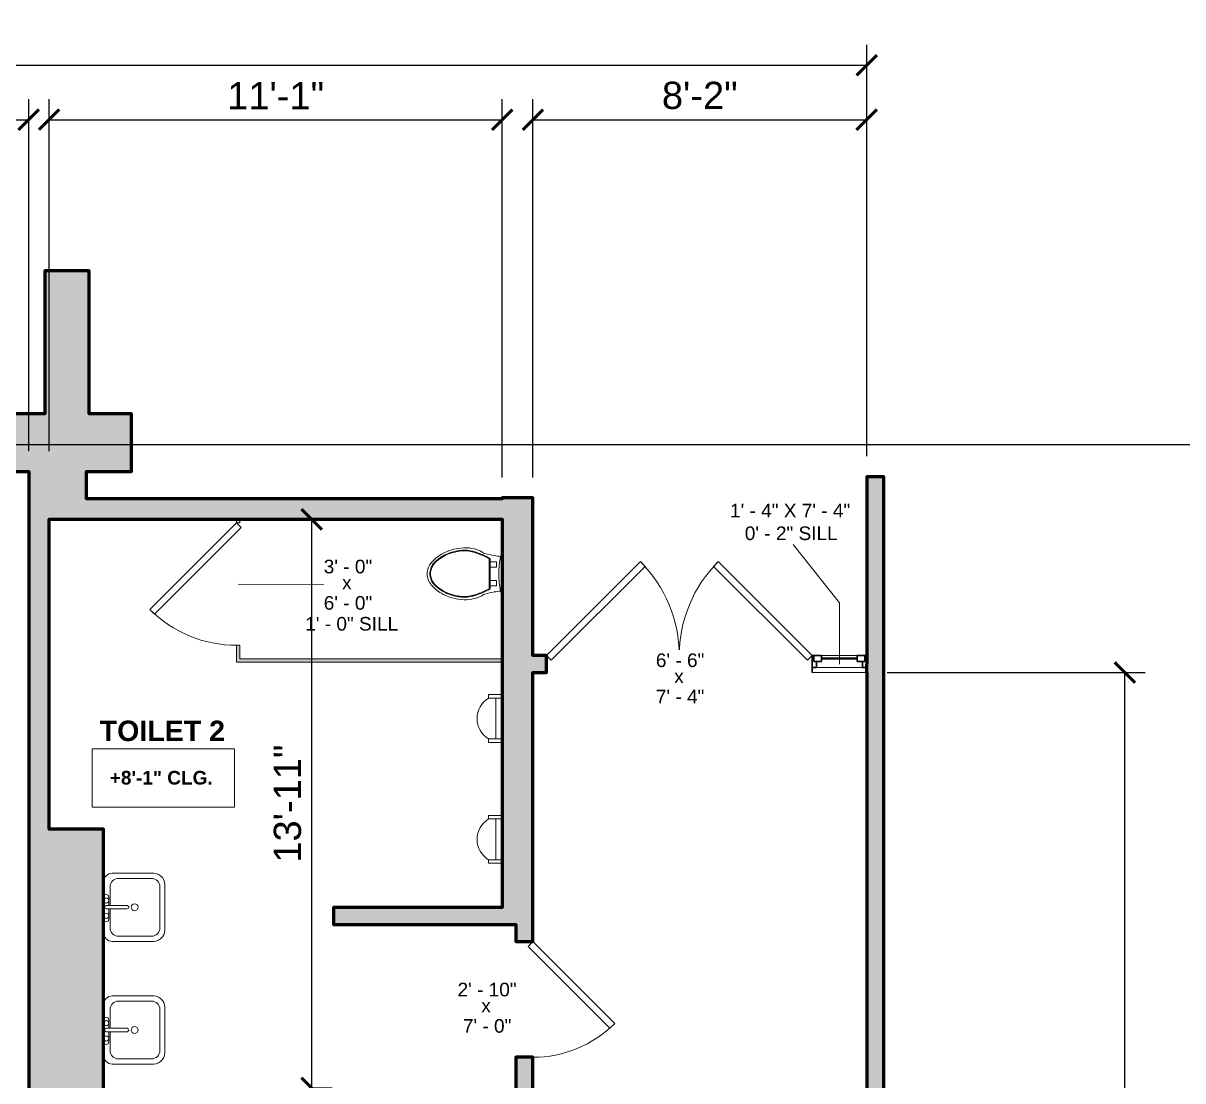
# Model space of a CAD drawing. Header units: inches. Extents: x -2078 to 106214, y -964 to 6385.
# Drawn here: x 59574.4 to 59914.9, y 4571.5 to 4882.1 of the extents above; entities that cross this region are included whole.
import ezdxf

# ---------------------------------------------------------------- set-up
doc = ezdxf.new("R2010")
doc.units = ezdxf.units.IN
doc.header["$MEASUREMENT"] = 0
for name, color, linetype, lineweight in [('A-ANNO', 2, 'Continuous', 5), ('A-ANNO-DIMS', 1, 'Continuous', 9), ('A-DOOR', 1, 'Continuous', 18), ('A-FIXT', 150, 'Continuous', 9), ('A-GLAZ', 2, 'Continuous', 30), ('A-WALL', 3, 'Continuous', 40), ('A-WINDOWS', 2, 'Continuous', 18)]:
    doc.layers.add(name, color=color, linetype=linetype, lineweight=lineweight)
doc.layers.add('A-HATCH', color=9, linetype='Continuous')
doc.styles.add('Arial_1', font='arial.ttf', dxfattribs={"height": 0.0625})
doc.styles.add('Arial_2', font='arial.ttf', dxfattribs={"height": 3})
doc.styles.add('Arial_B', font='arialbd.ttf', dxfattribs={"height": 4.5})
doc.styles.add('Arial_B_1', font='arialbd.ttf', dxfattribs={"height": 3})
doc.styles.add('JC', font='arial.ttf', dxfattribs={"height": 0.125})
doc.dimstyles.new('JC-DIMS', dxfattribs={"dimtxt": 0.125, "dimasz": 0.09375, "dimexe": 0.09375, "dimexo": 0.09375, "dimgap": 0.046875, "dimtad": 1, "dimdec": 1, "dimzin": 0, "dimdsep": 46, "dimlunit": 4, "dimtxsty": 'JC', "dimblk": 'ARCHTICK', "dimcen": 0.09, "dimclrd": 1, "dimclre": 1, "dimclrt": 256, "dimadec": 0, "dimazin": 0, "dimtfac": 1, "dimtdec": 1, "dimtofl": 0, "dimtmove": 1, "dimatfit": 3, "dimfxl": 1, "dimtolj": 1, "dimtzin": 0, "dimarcsym": 0})

# ---------------------------------------------------------------- blocks, each defined once
blk = doc.blocks.new('JC_SINGLE DOOR-NO TRIM - SINGLE DOOR-1483277-World Language Center - 1st FL')
at = {"layer": 'A-DOOR', "lineweight": 30}
for p, q in [((-8.46, -25.13), (15.59, -1.09)), ((17, -2.5), (-7.04, -26.54)), ((15.59, -1.09), (17, -2.5)), ((-7.04, -26.54), (-8.46, -25.13))]:
    blk.add_line(p, q, dxfattribs=at)
at = {"layer": 'A-DOOR', "lineweight": 9}
blk.add_arc((17, -2.5), 34, 180, 225, dxfattribs=at)
blk = doc.blocks.new('JC_DOUBLE DOOR - DOUBLE DOOR-1536150-World Language Center - 1st FL')
at = {"layer": 'A-DOOR', "lineweight": 30}
for p, q in [((-39, 2.5), (-11.42, 30.08)), ((-10.01, 28.66), (-37.59, 1.09)), ((-11.42, 30.08), (-10.01, 28.66)), ((11.42, 30.08), (10.01, 28.66)), ((10.01, 28.66), (37.59, 1.09)), ((39, 2.5), (11.42, 30.08)), ((-37.59, 1.09), (-39, 2.5)), ((37.59, 1.09), (39, 2.5))]:
    blk.add_line(p, q, dxfattribs=at)
at = {"layer": 'A-DOOR', "lineweight": 9}
for centre, start, end in [((-39, 2.5), 360, 45), ((39, 2.5), 135, 180)]:
    blk.add_arc(centre, 39, start, end, dxfattribs=at)
blk = doc.blocks.new('JC_FIXED WINDOW - MUNTIN - FIXED WINDOW-1484927-World Language Center - 1st FL')
at = {"layer": 'A-GLAZ'}
for p, q in [((-8, 2.5), (-8, -2.5)), ((-5.25, 2.5), (-8, 2.5)), ((-7.5, 2.5), (-7.5, 0.75)), ((-7.5, 0.75), (-6.75, 0.75)), ((-5.25, 0.75), (-6.75, 0.75)), ((-6.75, 0.75), (-6.75, -1)), ((-5.25, 2.5), (-5.25, 0.75)), ((5.25, 2.5), (8, 2.5)), ((5.25, 2.5), (5.25, 0.75)), ((5.25, 0.75), (7.5, 0.75)), ((6.75, 0.75), (6.75, -1)), ((7.5, 2.5), (7.5, 0.75)), ((8, 2.5), (8, -2.5)), ((-8, -1), (-6.75, -1)), ((6.75, -1), (8, -1))]:
    blk.add_line(p, q, dxfattribs=at)
at = {"layer": 'A-GLAZ', "lineweight": 9}
for p, q in [((5.25, 2.5), (-5.25, 2.5)), ((6.75, -1), (-6.75, -1))]:
    blk.add_line(p, q, dxfattribs=at)
at = {"layer": 'A-GLAZ', "lineweight": 40}
blk.add_line((-5.25, 1.62), (5.25, 1.62), dxfattribs=at)
at = {"layer": 'A-WINDOWS'}
for p, q in [((8, 2.5), (-8, 2.5)), ((-8, -2.5), (8, -2.5))]:
    blk.add_line(p, q, dxfattribs=at)
blk = doc.blocks.new('JC_VANITY SINK - VANITY SINK-1366814-World Language Center - 1st FL')
at = {"layer": 'A-FIXT'}
for p, q in [((-9.38, 4.59), (-9.38, -6.91)), ((0.12, 5.22), (-5.38, 5.22)), ((-2.88, 5.59), (0.12, 5.59)), ((0.12, 6.33), (0.12, 0.22)), ((1.12, 6.33), (1.12, 0.22)), ((1.12, 5.59), (3.62, 5.59)), ((6.62, 5.22), (1.12, 5.22)), ((10.62, -6.91), (10.62, 4.59)), ((-7.88, 2.72), (-7.88, -6.91)), ((9.12, -6.91), (9.12, 2.72)), ((-5.38, -9.41), (6.62, -9.41)), ((-6.06, -10.91), (7.3, -10.91))]:
    blk.add_line(p, q, dxfattribs=at)
for centre, radius, start, end in [((-6.88, 4.59), 2.5, 90, 180), ((-2.88, 6.34), 0.75, 90, 270), ((-1.88, 6.34), 0.75, 360, 180), ((0.62, 6.33), 0.5, 360, 180), ((2.62, 6.34), 0.75, 360, 180), ((3.62, 6.34), 0.75, 270, 90), ((8.12, 4.59), 2.5, 360, 90), ((-5.38, 2.72), 2.5, 90, 180), ((-1.88, 6.34), 0.75, 180, 0), ((2.62, 6.34), 0.75, 180, 360), ((6.62, 2.72), 2.5, 0, 90), ((0.62, 0.22), 0.5, 180, 0), ((0.62, -2), 1, 360, 180), ((0.62, -2), 1, 180, 0), ((-5.91, -7.4), 3.51, 171.8503, 267.5498), ((-5.38, -6.91), 2.5, 180, 270), ((6.62, -6.91), 2.5, 270, 0), ((7.15, -7.4), 3.51, 272.4502, 8.1497)]:
    blk.add_arc(centre, radius, start, end, dxfattribs=at)
blk = doc.blocks.new('Urinal-Wall-3D - Urinal-Wall-3D-1569162-World Language Center - 1st FL')
at = {"layer": 'A-FIXT'}
for p, q in [((-11.29, 8.5), (-10.29, 8.5)), ((-11.29, 4.5), (-11.29, 8.5)), ((-10.29, 8.5), (-10.29, 4.5)), ((1.71, 8.5), (1.71, 4.5)), ((2.73, 8.5), (1.71, 8.5)), ((2.73, 4.5), (2.73, 8.5)), ((-10.29, 6.35), (-10.29, 4.5)), ((1.71, 6.35), (-10.29, 6.35)), ((1.71, 4.5), (1.71, 6.35))]:
    blk.add_line(p, q, dxfattribs=at)
blk.add_arc((-4.29, 4.89), 7, 31.0027, 148.9973, dxfattribs=at)
blk = doc.blocks.new('JC_SINGLE DOOR-NO TRIM - SINGLE DOOR-1570419-World Language Center - 1st FL')
at = {"layer": 'A-DOOR', "lineweight": 30}
for p, q in [((-7.46, 25.96), (-8.87, 24.54)), ((-8.87, 24.54), (16.59, -0.91)), ((18, 0.5), (-7.46, 25.96)), ((16.59, -0.91), (18, 0.5))]:
    blk.add_line(p, q, dxfattribs=at)
at = {"layer": 'A-DOOR', "lineweight": 9}
blk.add_arc((18, 0.5), 36, 135, 180, dxfattribs=at)
blk = doc.blocks.new('BEST_Toilet-Floor_Mount-KOHLER-Cimarron-K-5310 - Not A Type-See Type Catalog-V1-World Language Center - 1st FL')
at = {"layer": 'A-FIXT'}
for p, q in [((-3.52, -9.7), (-1.99, -9.7)), ((-3.52, -9.7), (-3.52, -11.48)), ((-1.99, -11.48), (-1.99, -9.7)), ((1.99, -9.7), (3.52, -9.7)), ((1.99, -9.7), (1.99, -11.48)), ((3.52, -11.48), (3.52, -9.7)), ((4.25, -11.48), (-4.3, -11.48)), ((4.25, -11.78), (-4.3, -11.78))]:
    blk.add_line(p, q, dxfattribs=at)
for centre, radius, start, end in [((-3.19, -1.64), 7.1, 243.9412, 254.5518), ((-23.44, -6.86), 18.43, 349.205, 354.9347), ((0.79, 24.01), 33.02, 259.7563, 268.6223), ((-0.79, 24.01), 33.02, 271.3777, 280.2437), ((3.19, -1.64), 7.1, 285.4482, 296.0588), ((23.44, -6.86), 18.43, 185.0653, 190.795), ((-7.65, -12.68), 1.75, 321.6816, 345.6648), ((-51.02, -1.6), 46.51, 345.6648, 349.205), ((-4.3, -11.77), 0.299, 90, 175.6962), ((4.25, -11.77), 0.299, 4.3025, 90), ((51.02, -1.6), 46.51, 190.795, 194.3352), ((7.65, -12.68), 1.75, 194.3352, 218.3184), ((3.26, -18.83), 10.9, 157.4214, 190.5786), ((-3.34, -16.09), 3.75, 141.6816, 157.4214), ((3.34, -16.09), 3.75, 22.5786, 38.3184), ((-3.26, -18.83), 10.9, 349.4214, 22.5786), ((6.84, -18.72), 14.45, 188.417, 209.583), ((-6.84, -18.72), 14.45, 330.417, 351.583), ((3.58, -20.57), 10.69, 209.583, 230.417), ((-3.58, -20.57), 10.69, 309.583, 330.417), ((0.06, -24.83), 5.17, 230.417, 269.359), ((-0.06, -24.83), 5.17, 270.641, 309.583)]:
    blk.add_arc(centre, radius, start, end, dxfattribs=at)
for centre, major_axis, ratio, start_param, end_param in [((14.76, -22.69), (-6.72, 21.01), 0.99726, 0.748253, 0.914402), ((-4.29, -11.92), (-0.144, 0), 0.998055, 4.719691, 5.772222), ((4.25, -11.92), (0.144, 0), 0.99807, 0.508647, 1.561187), ((-14.8, -22.7), (5.52, 21.36), 0.996876, 5.312572, 5.478562), ((2.53, -19.12), (-5.56, 7.41), 0.998758, 0.685563, 1.075947), ((10.53, -21.15), (-5.73, 16.58), 0.997479, 0.891055, 0.994325), ((-10.58, -21.15), (5.42, 16.69), 0.997344, 5.270344, 5.373801), ((-2.58, -19.12), (5.48, 7.47), 0.998725, 5.196526, 5.58692), ((10.16, -17.99), (-7.42, 15.32), 0.996871, 1.268614, 1.423842), ((5.05, -19.56), (-6.32, 9.77), 0.999003, 1.302763, 1.707421), ((-5.1, -19.56), (6.48, 9.66), 0.999368, 4.593631, 4.996279), ((-10.22, -17.99), (7.53, 15.27), 0.997058, 4.86643, 5.021783), ((5.41, -19.26), (-8.84, 8.28), 0.998783, 1.463765, 1.511024), ((-5.46, -19.26), (8.86, 8.26), 0.998854, 4.77451, 4.823535)]:
    blk.add_ellipse(centre, major_axis=major_axis, ratio=ratio, start_param=start_param, end_param=end_param, dxfattribs=at)
for points in [[(-4.59, -11.75), (-4.9, -12.29), (-5.45, -13.39), (-5.92, -14.53), (-6.13, -15.11)], [(6.08, -15.1), (5.87, -14.53), (5.4, -13.39), (4.85, -12.29), (4.54, -11.75)], [(-6.66, -16.86), (-6.81, -17.46), (-6.98, -18.68), (-6.92, -19.92), (-6.82, -20.53)], [(-6.13, -15.11), (-6.23, -15.4), (-6.42, -15.97), (-6.59, -16.56), (-6.66, -16.86)], [(6.61, -16.86), (6.54, -16.56), (6.37, -15.97), (6.18, -15.39), (6.08, -15.1)], [(6.78, -20.53), (6.87, -19.92), (6.93, -18.68), (6.76, -17.46), (6.61, -16.86)], [(-6.82, -20.53), (-6.76, -20.97), (-6.59, -21.84), (-6.36, -22.7), (-6.22, -23.13)], [(-6.22, -23.13), (-5.98, -23.89), (-5.35, -25.36), (-4.43, -26.68), (-3.91, -27.28)], [(3.87, -27.26), (4.39, -26.66), (5.3, -25.35), (5.93, -23.89), (6.17, -23.13)], [(6.17, -23.13), (6.31, -22.7), (6.54, -21.84), (6.71, -20.97), (6.78, -20.53)], [(-3.91, -27.28), (-3.84, -27.35), (-3.72, -27.5), (-3.59, -27.64), (-3.52, -27.71)]]:
    blk.add_open_spline(points, degree=3, dxfattribs=at)
for points, knots in [([(-3.51, -27.71), (-3.33, -27.9), (-2.95, -28.25), (-2.07, -28.82), (-0.94, -29.2), (0.37, -29.25), (1.33, -29.05), (2.06, -28.75), (2.57, -28.47), (3.05, -28.12), (3.33, -27.86), (3.47, -27.71)], [0, 0, 0, 0, 0.1, 0.2, 0.4, 0.55, 0.7, 0.775, 0.85, 0.925, 1, 1, 1, 1]), ([(-3.37, -27.58), (-3.2, -27.76), (-2.83, -28.09), (-2.19, -28.5), (-1.5, -28.79), (-0.53, -29.04), (0.73, -29.04), (1.93, -28.63), (2.78, -28.09), (3.15, -27.76), (3.32, -27.58)], [0, 0, 0, 0, 0.1, 0.2, 0.3, 0.4, 0.6, 0.8, 0.9, 1, 1, 1, 1]), ([(3.47, -27.71), (3.53, -27.64), (3.67, -27.49), (3.8, -27.34), (3.87, -27.26)], [-1.50814179, -1.50814179, -1.50814179, -1.50814179, -1.48416303, -1.45965057, -1.45965057, -1.45965057, -1.45965057])]:
    blk.add_open_spline(points, degree=3, knots=knots, dxfattribs=at)
blk = doc.blocks.new('_ArchTick')
at = {"color": 0, "linetype": 'ByBlock', "const_width": 0.15}
blk.add_lwpolyline([(-0.5, -0.5), (0.5, 0.5)], dxfattribs=at)
blk = doc.blocks.new('*D2567')
at = {"layer": 'A-ANNO-DIMS', "color": 1, "lineweight": -2, "transparency": 16777216}
for p, q in [((59724.05, 4748.64), (59724.05, 4859.73)), ((59822.06, 4754.87), (59822.06, 4859.73)), ((59724.05, 4853.73), (59822.06, 4853.73))]:
    blk.add_line(p, q, dxfattribs=at)
at = {"layer": 'Defpoints', "color": 0, "transparency": 16777216}
for p in [(59822.06, 4853.73), (59822.06, 4748.87), (59724.05, 4742.64)]:
    blk.add_point(p, dxfattribs=at)
at = {"layer": 'A-ANNO-DIMS', "color": 1, "lineweight": -2, "transparency": 16777216, "xscale": 6, "yscale": 6, "zscale": 6, "rotation": 180}
blk.add_blockref('_ArchTick', (59724.05, 4853.73), dxfattribs=at)
at = {"layer": 'A-ANNO-DIMS', "color": 1, "lineweight": -2, "transparency": 16777216, "xscale": 6, "yscale": 6, "zscale": 6}
blk.add_blockref('_ArchTick', (59822.06, 4853.73), dxfattribs=at)
at = {"layer": 'A-ANNO-DIMS', "color": 2, "transparency": 16777216, "insert": (59773.06, 4860.82), "char_height": 8, "attachment_point": 5, "style": 'JC'}
blk.add_mtext('\\A1;8\'-2"', dxfattribs=at)
blk = doc.blocks.new('*D2572')
at = {"layer": 'A-ANNO-DIMS', "color": 1, "lineweight": -2, "transparency": 16777216}
for p, q in [((59828.06, 4691.37), (59903.86, 4691.37)), ((59897.86, 4301.37), (59897.86, 4691.37)), ((59828.06, 4301.37), (59903.86, 4301.37))]:
    blk.add_line(p, q, dxfattribs=at)
at = {"layer": 'Defpoints', "color": 0, "transparency": 16777216}
for p in [(59822.06, 4691.37), (59897.86, 4691.37), (59822.06, 4301.37)]:
    blk.add_point(p, dxfattribs=at)
at = {"layer": 'A-ANNO-DIMS', "color": 1, "lineweight": -2, "transparency": 16777216, "xscale": 6, "yscale": 6, "zscale": 6}
for p, rotation in [((59897.86, 4691.37), 90), ((59897.86, 4301.37), 270)]:
    blk.add_blockref('_ArchTick', p, dxfattribs=dict(at, rotation=rotation))
at = {"layer": 'A-ANNO-DIMS', "color": 2, "transparency": 16777216, "insert": (59890.77, 4496.37), "char_height": 8, "attachment_point": 5, "rotation": 90, "style": 'JC'}
blk.add_mtext('\\A1;32\'-6"', dxfattribs=at)
blk = doc.blocks.new('JC- existing door Tag_quad - JC- existing door Tag_quad-839775-World Language Center - 1st FL')
at = {"layer": 'A-ANNO', "insert": (-0.0234, 0.0378), "char_height": 0.0625, "width": 0.0505, "attachment_point": 1, "style": 'Arial_1', "bg_fill": 3, "box_fill_scale": 1.25, "bg_fill_color": 256, "bg_fill_true_color": 13158600, "bg_fill_transparency": 0}
blk.add_mtext('x', dxfattribs=at)
blk = doc.blocks.new('*D2596')
at = {"layer": 'A-ANNO-DIMS', "color": 1, "lineweight": -2, "transparency": 16777216}
for p, q in [((59372.63, 4758.37), (59934.96, 4758.37)), ((59928.96, 4758.37), (59928.96, 4062.37)), ((59828.06, 4062.37), (59934.96, 4062.37))]:
    blk.add_line(p, q, dxfattribs=at)
at = {"layer": 'Defpoints', "color": 0, "transparency": 16777216}
for p in [(59366.63, 4758.37), (59822.06, 4062.37), (59928.96, 4062.37)]:
    blk.add_point(p, dxfattribs=at)
at = {"layer": 'A-ANNO-DIMS', "color": 1, "lineweight": -2, "transparency": 16777216, "xscale": 6, "yscale": 6, "zscale": 6}
for p, rotation in [((59928.96, 4758.37), 90), ((59928.96, 4062.37), 270)]:
    blk.add_blockref('_ArchTick', p, dxfattribs=dict(at, rotation=rotation))
at = {"layer": 'A-ANNO-DIMS', "color": 2, "transparency": 16777216, "insert": (59921.88, 4410.37), "char_height": 8, "attachment_point": 5, "rotation": 90, "style": 'JC'}
blk.add_mtext("\\A1;58'", dxfattribs=at)
blk = doc.blocks.new('*D2598')
at = {"layer": 'A-ANNO-DIMS', "color": 1, "lineweight": -2, "transparency": 16777216}
for p, q in [((59345.05, 4756.37), (59345.05, 4859.73)), ((59576.05, 4756.37), (59576.05, 4859.73)), ((59345.05, 4853.73), (59576.05, 4853.73))]:
    blk.add_line(p, q, dxfattribs=at)
at = {"layer": 'Defpoints', "color": 0, "transparency": 16777216}
for p in [(59576.05, 4853.73), (59345.05, 4750.37), (59576.05, 4750.37)]:
    blk.add_point(p, dxfattribs=at)
at = {"layer": 'A-ANNO-DIMS', "color": 1, "lineweight": -2, "transparency": 16777216, "xscale": 6, "yscale": 6, "zscale": 6, "rotation": 180}
blk.add_blockref('_ArchTick', (59345.05, 4853.73), dxfattribs=at)
at = {"layer": 'A-ANNO-DIMS', "color": 1, "lineweight": -2, "transparency": 16777216, "xscale": 6, "yscale": 6, "zscale": 6}
blk.add_blockref('_ArchTick', (59576.05, 4853.73), dxfattribs=at)
at = {"layer": 'A-ANNO-DIMS', "color": 2, "transparency": 16777216, "insert": (59460.55, 4860.82), "char_height": 8, "attachment_point": 5, "style": 'JC'}
blk.add_mtext('\\A1;19\'-3"', dxfattribs=at)
blk = doc.blocks.new('*D2599')
at = {"layer": 'A-ANNO-DIMS', "color": 1, "lineweight": -2, "transparency": 16777216}
for p, q in [((59582.05, 4756.37), (59582.05, 4859.73)), ((59715.05, 4748.64), (59715.05, 4859.73)), ((59582.05, 4853.73), (59715.05, 4853.73))]:
    blk.add_line(p, q, dxfattribs=at)
at = {"layer": 'Defpoints', "color": 0, "transparency": 16777216}
for p in [(59715.05, 4853.73), (59582.05, 4750.37), (59715.05, 4742.64)]:
    blk.add_point(p, dxfattribs=at)
at = {"layer": 'A-ANNO-DIMS', "color": 1, "lineweight": -2, "transparency": 16777216, "xscale": 6, "yscale": 6, "zscale": 6, "rotation": 180}
blk.add_blockref('_ArchTick', (59582.05, 4853.73), dxfattribs=at)
at = {"layer": 'A-ANNO-DIMS', "color": 1, "lineweight": -2, "transparency": 16777216, "xscale": 6, "yscale": 6, "zscale": 6}
blk.add_blockref('_ArchTick', (59715.05, 4853.73), dxfattribs=at)
at = {"layer": 'A-ANNO-DIMS', "color": 2, "transparency": 16777216, "insert": (59648.55, 4860.75), "char_height": 8, "attachment_point": 5, "style": 'JC'}
blk.add_mtext('\\A1;11\'-1"', dxfattribs=at)
blk = doc.blocks.new('*D2575')
at = {"layer": 'A-ANNO-DIMS', "color": 1, "lineweight": -2, "transparency": 16777216}
for p, q in [((59659.14, 4569.37), (59659.14, 4736.37)), ((59659.48, 4736.37), (59665.14, 4736.37)), ((59659.48, 4569.37), (59665.14, 4569.37))]:
    blk.add_line(p, q, dxfattribs=at)
at = {"layer": 'Defpoints', "color": 0, "transparency": 16777216}
for p in [(59653.48, 4736.37), (59659.14, 4736.37), (59653.48, 4569.37)]:
    blk.add_point(p, dxfattribs=at)
at = {"layer": 'A-ANNO-DIMS', "color": 1, "lineweight": -2, "transparency": 16777216, "xscale": 6, "yscale": 6, "zscale": 6}
for p, rotation in [((59659.14, 4736.37), 90), ((59659.14, 4569.37), 270)]:
    blk.add_blockref('_ArchTick', p, dxfattribs=dict(at, rotation=rotation))
at = {"layer": 'A-ANNO-DIMS', "color": 2, "transparency": 16777216, "insert": (59652.05, 4652.87), "char_height": 8, "attachment_point": 5, "rotation": 90, "style": 'JC'}
blk.add_mtext('\\A1;13\'-11"', dxfattribs=at)
blk = doc.blocks.new('*D2582')
at = {"layer": 'A-ANNO-DIMS', "color": 1, "lineweight": -2, "transparency": 16777216}
for p, q in [((58865.05, 4756.37), (58865.05, 4875.73)), ((59822.06, 4754.87), (59822.06, 4875.73)), ((58865.05, 4869.73), (59822.06, 4869.73))]:
    blk.add_line(p, q, dxfattribs=at)
at = {"layer": 'Defpoints', "color": 0, "transparency": 16777216}
for p in [(59822.06, 4869.73), (58865.05, 4750.37), (59822.06, 4748.87)]:
    blk.add_point(p, dxfattribs=at)
at = {"layer": 'A-ANNO-DIMS', "color": 1, "lineweight": -2, "transparency": 16777216, "xscale": 6, "yscale": 6, "zscale": 6, "rotation": 180}
blk.add_blockref('_ArchTick', (58865.05, 4869.73), dxfattribs=at)
at = {"layer": 'A-ANNO-DIMS', "color": 1, "lineweight": -2, "transparency": 16777216, "xscale": 6, "yscale": 6, "zscale": 6}
blk.add_blockref('_ArchTick', (59822.06, 4869.73), dxfattribs=at)
at = {"layer": 'A-ANNO-DIMS', "color": 2, "transparency": 16777216, "insert": (59343.55, 4876.82), "char_height": 8, "attachment_point": 5, "style": 'JC'}
blk.add_mtext('\\A1;79\'-9"', dxfattribs=at)

msp = doc.modelspace()

# ---------------------------------------------------------------- hatches: boundary and pattern name
at = {"layer": 'A-HATCH'}
h = msp.add_hatch(color=256, dxfattribs=at)
h.dxf.hatch_style = 1
h.paths.add_polyline_path([(58618.007, 4057.017), (58612.046, 4046.602), (58551.186, 4081.441), (58548.702, 4077.102), (58785.103, 3941.775), (58709.217, 3808.393), (58714.432, 3805.426), (58736.384, 3844.01), (58749.945, 3836.294), (58751.923, 3839.771), (58738.362, 3847.486), (58841.713, 4029.144), (58856.144, 4020.934), (58858.122, 4024.41), (58843.691, 4032.621), (58849.926, 4043.579), (58844.711, 4046.547), (58787.575, 3946.121), (58638.082, 4031.698), (58644.043, 4042.113)])
h.paths.add_polyline_path([(58504.908, 4133.448), (58499.913, 4136.308), (58499.717, 4135.966), (58499.424, 4135.454), (58493.479, 4138.857), (58493.772, 4139.369), (58493.968, 4139.711), (58493.626, 4139.907), (58493.306, 4139.348), (58492.438, 4139.845), (58486.373, 4129.25), (58450.242, 4149.933), (58443.783, 4138.651), (58479.915, 4117.968), (58473.808, 4107.3), (58474.676, 4106.803), (58472.866, 4103.641), (58473.207, 4103.445), (58473.403, 4103.787), (58473.696, 4104.3), (58479.641, 4100.896), (58479.348, 4100.384), (58479.152, 4100.042), (58484.148, 4097.183), (58485.762, 4100.003), (58488.366, 4098.513), (58492.536, 4105.797), (58503.818, 4099.339), (58505.309, 4101.942), (58517.459, 4094.987), (58519.943, 4099.326), (58507.793, 4106.282), (58512.264, 4114.092), (58498.378, 4122.041)])
h.paths.add_polyline_path([(58617.611, 4330.328), (58624.145, 4341.742), (58619.15, 4344.602), (58618.954, 4344.26), (58618.661, 4343.748), (58612.716, 4347.151), (58613.205, 4348.005), (58612.863, 4348.201), (58612.539, 4347.635), (58611.671, 4348.132), (58605.461, 4337.284), (58569.011, 4358.149), (58563.05, 4347.735), (58599.5, 4326.869), (58593.21, 4315.883), (58594.078, 4315.386), (58593.589, 4314.532), (58593.931, 4314.336), (58594.127, 4314.678), (58594.42, 4315.19), (58600.365, 4311.787), (58600.072, 4311.274), (58599.876, 4310.933), (58604.872, 4308.073), (58609.166, 4315.575), (58623.919, 4307.129), (58624.913, 4308.865), (58636.308, 4302.342), (58638.792, 4306.681), (58626.746, 4313.577), (58631.714, 4322.255)])
h.paths.add_polyline_path([(58670.035, 4288.796), (58667.551, 4284.457), (58903.29, 4149.508), (58862.514, 4077.837), (58867.729, 4074.87), (58887.636, 4109.86), (58902.501, 4101.403), (58904.479, 4104.879), (58889.614, 4113.337), (58962.801, 4241.975), (58977.855, 4233.41), (58979.833, 4236.886), (58964.779, 4245.451), (58973.553, 4260.873), (58968.338, 4263.84), (58905.763, 4153.854), (58756.779, 4239.139), (58762.741, 4249.554), (58736.705, 4264.458), (58730.743, 4254.044)])
h.paths.add_polyline_path([(58856.755, 4408.903), (58861.723, 4417.582), (58843.497, 4428.015), (58838.529, 4419.336), (58725.961, 4483.776), (58752.42, 4529.997), (58736.973, 4538.839), (58743.13, 4549.595), (58738.135, 4552.455), (58737.646, 4551.6), (58731.701, 4555.004), (58732.19, 4555.858), (58731.848, 4556.054), (58725.492, 4544.95), (58688.174, 4566.312), (58682.212, 4555.898), (58719.53, 4534.535), (58712.827, 4522.825), (58713.168, 4522.63), (58713.657, 4523.484), (58719.603, 4520.081), (58719.114, 4519.226), (58724.109, 4516.367), (58728.527, 4524.085), (58739.635, 4517.727), (58718.641, 4481.053), (59000.214, 4319.867), (58986.14, 4295.13), (58991.355, 4292.163), (59007.553, 4320.634), (59054.447, 4355.233), (59051.478, 4359.256), (59004.295, 4324.444)])
h.paths.add_polyline_path([(59127.816, 4409.366), (59138.706, 4409.366), (59138.706, 4390.866), (59143.706, 4390.866), (59143.706, 4409.366), (59266.706, 4409.366), (59266.706, 4390.866), (59271.706, 4390.866), (59271.706, 4409.366), (59285.046, 4409.366), (59285.046, 4414.366), (59131.046, 4414.366), (59129.132, 4585.388), (59117.188, 4585.388), (59117.188, 4614.388), (59129.046, 4614.388), (59129.046, 4740.545), (59106.687, 4740.545), (59106.687, 4750.366), (59126.44, 4750.366), (59126.44, 4757.122), (59125.455, 4757.122), (59125.455, 4763.972), (59126.046, 4763.972), (59126.44, 4763.972), (59126.44, 4764.366), (59114.174, 4764.366), (59114.174, 4807.366), (59101.174, 4807.366), (59101.174, 4764.366), (59087.293, 4764.366), (59087.293, 4763.972), (59087.687, 4763.972), (59087.687, 4757.122), (59087.293, 4757.122), (59087.293, 4750.366), (59100.687, 4750.366), (59100.687, 4734.545), (59124.046, 4734.545), (59124.046, 4619.388), (59099.188, 4619.388), (59099.188, 4580.388), (59124.188, 4580.388), (59126.047, 4414.274), (59080.447, 4380.63), (59083.415, 4376.606)])
h.paths.add_polyline_path([(58831.558, 4806.053), (58821.272, 4799.873), (58846.954, 4757.131), (58831.812, 4730.678), (58832.153, 4730.483), (58832.642, 4731.337), (58838.587, 4727.934), (58838.196, 4727.25), (58838.098, 4727.079), (58843.094, 4724.22), (58854.091, 4743.431), (58861.25, 4731.206), (58861.756, 4730.343), (58872.937, 4736.892), (58872.432, 4737.755), (58865.046, 4750.366), (58886.081, 4750.366), (58886.081, 4757.122), (58885.096, 4757.122), (58885.096, 4763.972), (58886.081, 4763.972), (58886.081, 4764.366), (58856.606, 4764.366)])
h.paths.add_polyline_path([(58950.384, 4623.334), (58924.645, 4609.973), (58943.534, 4573.583), (58969.273, 4586.944)], flags=17)
h.paths.add_polyline_path([(59366.238, 4758.759), (59365.647, 4758.759), (59365.647, 4765.61), (59366.238, 4765.61), (59366.238, 4766.366), (59354.046, 4766.366), (59354.046, 4808.366), (59341.046, 4808.366), (59341.046, 4766.366), (59328.046, 4766.366), (59328.046, 4763.972), (59328.637, 4763.972), (59328.637, 4757.122), (59328.238, 4757.122), (59328.238, 4750.366), (59337.046, 4750.366), (59337.046, 4733.366), (59345.046, 4733.366), (59345.046, 4734.366), (59354.046, 4734.366), (59354.046, 4750.366), (59366.238, 4750.366)])
h.paths.add_polyline_path([(59357.046, 4614.366), (59345.046, 4614.366), (59345.046, 4697.366), (59340.046, 4697.366), (59340.046, 4414.366), (59321.046, 4414.366), (59321.046, 4409.366), (59367.869, 4409.366), (59367.869, 4391.866), (59371.869, 4391.866), (59371.869, 4409.366), (59482.869, 4409.366), (59482.869, 4391.866), (59488.869, 4391.866), (59488.869, 4409.366), (59504.053, 4409.366), (59504.053, 4414.366), (59345.046, 4414.366), (59345.046, 4584.366), (59357.046, 4584.366)], flags=17)
h.paths.add_polyline_path([(59606.238, 4767.366), (59593.803, 4767.366), (59593.803, 4809.366), (59580.803, 4809.366), (59580.803, 4767.366), (59567.053, 4767.366), (59567.053, 4765.61), (59568.238, 4765.61), (59568.828, 4765.61), (59568.828, 4758.759), (59568.238, 4758.759), (59567.844, 4758.759), (59567.844, 4750.366), (59576.053, 4750.366), (59576.053, 4414.366), (59540.053, 4414.366), (59540.053, 4409.366), (59594.869, 4409.366), (59594.869, 4395.366), (59724.053, 4395.366), (59724.053, 4410.366), (59719.053, 4410.366), (59719.053, 4401.366), (59611.053, 4401.366), (59611.053, 4414.366), (59582.053, 4414.366), (59582.053, 4563.366), (59636.053, 4563.366), (59636.053, 4562.366), (59637.053, 4562.366), (59637.053, 4563.366), (59715.053, 4563.366), (59715.053, 4521.366), (59637.053, 4521.366), (59637.053, 4526.366), (59636.053, 4526.366), (59636.053, 4520.366), (59655.053, 4520.366), (59655.053, 4516.366), (59656.053, 4516.366), (59656.053, 4520.366), (59715.053, 4520.366), (59715.053, 4488.366), (59656.053, 4488.366), (59656.053, 4490.366), (59655.053, 4490.366), (59655.053, 4486.866), (59656.053, 4486.866), (59656.053, 4487.366), (59715.053, 4487.366), (59715.053, 4454.366), (59656.053, 4454.366), (59656.053, 4460.866), (59655.053, 4460.866), (59655.053, 4454.366), (59652.553, 4454.366), (59652.553, 4449.366), (59719.053, 4449.366), (59719.053, 4444.366), (59724.053, 4444.366), (59724.053, 4578.366), (59719.053, 4578.366), (59719.053, 4569.366), (59598.053, 4569.366), (59598.053, 4645.366), (59582.053, 4645.366), (59582.053, 4736.366), (59637.053, 4736.366), (59637.053, 4735.366), (59638.053, 4735.366), (59638.053, 4736.366), (59715.053, 4736.366), (59715.053, 4695.366), (59638.053, 4695.366), (59638.053, 4699.366), (59637.053, 4699.366), (59637.053, 4694.366), (59715.053, 4694.366), (59715.053, 4622.366), (59665.553, 4622.366), (59665.553, 4617.366), (59719.053, 4617.366), (59719.053, 4612.366), (59724.053, 4612.366), (59724.053, 4691.366), (59728.053, 4691.366), (59728.053, 4696.366), (59724.053, 4696.366), (59724.053, 4742.644), (59715.053, 4742.644), (59715.053, 4742.366), (59593.053, 4742.366), (59593.053, 4750.366), (59606.238, 4750.366)])
h.paths.add_polyline_path([(59827.061, 4748.866), (59822.061, 4748.866), (59822.061, 4696.366), (59822.053, 4691.366), (59822.061, 4691.366), (59822.061, 4301.366), (59800.061, 4301.366), (59800.061, 4295.366), (59822.061, 4295.366), (59822.061, 4135.366), (59818.061, 4135.366), (59818.061, 4115.366), (59822.061, 4115.366), (59822.061, 4098.366), (59812.061, 4098.366), (59812.061, 4084.366), (59822.061, 4084.366), (59822.061, 4062.366), (59597.061, 4062.366), (59597.061, 4082.728), (59610.061, 4082.728), (59610.061, 4096.728), (59597.061, 4096.728), (59597.061, 4115.866), (59592.061, 4115.866), (59592.061, 4232.66), (59598.061, 4232.66), (59598.061, 4262.66), (59592.061, 4262.66), (59592.061, 4295.366), (59764.061, 4295.366), (59764.061, 4301.366), (59427.061, 4301.366), (59427.061, 4295.366), (59587.061, 4295.366), (59587.061, 4262.66), (59581.061, 4262.66), (59581.061, 4232.66), (59587.061, 4232.66), (59587.061, 4115.866), (59584.061, 4115.866), (59583.998, 4096.728), (59571.998, 4096.728), (59571.998, 4082.728), (59583.998, 4082.728), (59584.061, 4062.366), (59357.061, 4062.366), (59357.061, 4081.955), (59370.061, 4081.955), (59370.061, 4095.705), (59357.061, 4095.705), (59357.061, 4295.366), (59391.061, 4295.366), (59391.061, 4301.366), (59352.061, 4301.366), (59352.061, 4262.366), (59326.311, 4262.366), (59326.311, 4250.366), (59352.061, 4250.366), (59352.061, 4094.366), (59270.058, 4094.366), (59261.882, 4250.366), (59282.311, 4250.366), (59282.311, 4262.366), (59256.765, 4262.366), (59256.765, 4280.899), (59252.765, 4280.899), (59252.765, 4262.366), (59143.506, 4262.366), (59082.158, 4155.198), (59065.199, 4164.906), (59063.212, 4161.434), (59080.171, 4151.726), (59073.037, 4139.265), (59083.451, 4133.303), (59109.124, 4178.15), (59136.032, 4165.602), (59138.146, 4170.134), (59111.617, 4182.505), (59150.463, 4250.366), (59256.875, 4250.366), (59264.16, 4111.373), (59170.773, 4154.92), (59168.66, 4150.388), (59264.456, 4105.718), (59265.051, 4094.366), (59240.624, 4094.366), (59189.015, 4003.654), (59053.401, 4080.809), (59062.585, 4096.853), (59052.171, 4102.815), (59039.494, 4080.668), (59005.911, 4099.775), (58996.119, 4082.695), (59001.324, 4079.711), (59008.639, 4092.47), (59211.324, 3977.155), (59098.576, 3778.982), (59079.757, 3789.724), (59086.025, 3800.806), (59074.091, 3807.617), (59067.795, 3796.551), (59053.984, 3804.434), (59052.497, 3801.829), (58952.832, 3858.715), (58953.824, 3860.452), (58949.954, 3862.661), (58951.651, 3865.634), (58924.728, 3881.001), (58922.04, 3876.291), (58893.904, 3892.351), (58983.418, 4048.48), (58978.213, 4051.464), (58888.82, 3895.252), (58824.243, 3780.849), (58829.468, 3777.899), (58891.081, 3887.053), (58919.065, 3871.08), (58916.301, 3866.237), (58943.224, 3850.87), (58944.997, 3853.976), (58948.867, 3851.768), (58949.858, 3853.505), (59049.541, 3796.608), (59047.558, 3793.134), (59061.412, 3785.226), (59055.376, 3774.889), (59067.384, 3767.877), (59073.922, 3778.086), (59092.148, 3767.683), (58979.521, 3569.723), (58776.611, 3684.258), (58811.772, 3746.549), (58806.547, 3749.498), (58786.113, 3713.297), (58785.174, 3713.844), (58782.657, 3709.524), (58783.655, 3708.943), (58764.892, 3675.702), (58770.117, 3672.752), (58771.696, 3675.549), (58978.93, 3558.573), (59218.143, 3979.028), (59189.899, 3995.097), (59243.532, 4089.366), (59352.061, 4089.366), (59352.061, 4056.366), (59827.061, 4056.366)])

# ---------------------------------------------------------------- linework, layer by layer
at = {"layer": 'A-ANNO'}
for p, q in [((59814.053, 4711.884), (59800.45, 4728.935)), ((59637.553, 4717.366), (59662.668, 4717.157)), ((59814.053, 4693.866), (59814.053, 4711.884))]:
    msp.add_line(p, q, dxfattribs=at)
at = {"layer": 'A-ANNO', "flags": 128}
msp.add_lwpolyline([(59594.729, 4668.933), (59636.465, 4668.933), (59636.465, 4651.865), (59594.729, 4651.865)], close=True, dxfattribs=at)
at = {"layer": 'A-WALL', "lineweight": 60}
for points in [[(59567.844, 4750.366), (59576.053, 4750.366), (59576.053, 4414.366), (59540.053, 4414.366)], [(59827.061, 4056.366), (59827.061, 4748.866), (59822.061, 4748.866), (59822.061, 4696.366), (59822.053, 4691.366), (59822.061, 4691.366), (59822.061, 4301.366), (59800.061, 4301.366), (59800.061, 4295.366), (59822.061, 4295.366), (59822.061, 4135.366)], [(59724.053, 4444.366), (59724.053, 4578.366), (59719.053, 4578.366), (59719.053, 4569.366)]]:
    msp.add_lwpolyline(points, dxfattribs=at)
at = {"layer": 'A-WALL', "lineweight": 9}
for points in [[(59637.053, 4736.366), (59637.053, 4735.366), (59638.053, 4735.366), (59638.053, 4736.366)], [(59715.053, 4695.366), (59638.053, 4695.366), (59638.053, 4699.366), (59637.053, 4699.366), (59637.053, 4694.366), (59715.053, 4694.366)]]:
    msp.add_lwpolyline(points, dxfattribs=at)

# ---------------------------------------------------------------- block references
at = {"layer": 'A-DOOR'}
for name, p, rotation in [('JC_SINGLE DOOR-NO TRIM - SINGLE DOOR-1570419-World Language Center - 1st FL', (59637.553, 4717.366), 89.99999999999984), ('JC_SINGLE DOOR-NO TRIM - SINGLE DOOR-1483277-World Language Center - 1st FL', (59721.553, 4595.366), 89.99999999999993)]:
    msp.add_blockref(name, p, dxfattribs=dict(at, rotation=rotation))
msp.add_blockref('JC_DOUBLE DOOR - DOUBLE DOOR-1536150-World Language Center - 1st FL', (59767.053, 4693.866), dxfattribs=at)
at = {"layer": 'A-FIXT'}
for name, p, rotation in [('BEST_Toilet-Floor_Mount-KOHLER-Cimarron-K-5310 - Not A Type-See Type Catalog-V1-World Language Center - 1st FL', (59723.053, 4720.366), 269.9999999999995), ('Urinal-Wall-3D - Urinal-Wall-3D-1569162-World Language Center - 1st FL', (59719.553, 4682.14), 89.99999999999993), ('Urinal-Wall-3D - Urinal-Wall-3D-1569162-World Language Center - 1st FL', (59719.553, 4646.66), 89.99999999999993), ('JC_VANITY SINK - VANITY SINK-1366814-World Language Center - 1st FL', (59605.146, 4621.805), 90.00000000000001), ('JC_VANITY SINK - VANITY SINK-1366814-World Language Center - 1st FL', (59605.146, 4585.767), 90.00000000000001)]:
    msp.add_blockref(name, p, dxfattribs=dict(at, rotation=rotation))
at = {"layer": 'A-WINDOWS'}
msp.add_blockref('JC_FIXED WINDOW - MUNTIN - FIXED WINDOW-1484927-World Language Center - 1st FL', (59814.053, 4693.866), dxfattribs=at)

# ---------------------------------------------------------------- texts
at = {"layer": 'A-ANNO', "attachment_point": 1}
for s, insert, char_height, width, style in [('1\' - 4" X 7\' - 4"', (59781.943, 4740.931), 4, 44.642, 'Arial_2'), ('0\' - 2" SILL', (59786.276, 4734.265), 4, 34.138, 'Arial_2'), ('TOILET 2', (59596.893, 4677.239), 6, 45.248, 'Arial_B'), ('+8\'-1" CLG.', (59599.849, 4662.48), 4, 37.976, 'Arial_B_1')]:
    msp.add_mtext(s, dxfattribs=dict(at, insert=insert, char_height=char_height, width=width, style=style))

# ---------------------------------------------------------------- dimensions: what is measured, and where the dimension line sits
at = {"layer": 'A-ANNO-DIMS'}
for base, p1, p2, picture, middle in [((59822.061, 4869.734), (58865.046, 4750.366), (59822.061, 4748.866), '*D2582', (59343.553, 4876.819)), ((59576.053, 4853.734), (59345.046, 4750.366), (59576.053, 4750.366), '*D2598', (59460.55, 4860.822)), ((59715.053, 4853.734), (59582.053, 4750.366), (59715.053, 4742.644), '*D2599', (59648.553, 4860.751)), ((59822.061, 4853.734), (59724.053, 4742.644), (59822.061, 4748.866), '*D2567', (59773.057, 4860.819))]:
    dim = msp.add_linear_dim(base=base, p1=p1, p2=p2, dimstyle='JC-DIMS', override={"dimdec": 0, "dimclrt": 2}, dxfattribs=at)
    dim.commit()
    dim.dimension.update_dxf_attribs({"geometry": picture, "text_midpoint": middle})
for base, p1, p2, picture, middle in [((59659.141, 4736.366), (59653.484, 4569.366), (59653.484, 4736.366), '*D2575', (59652.054, 4652.866)), ((59897.861, 4691.366), (59822.061, 4301.366), (59822.061, 4691.366), '*D2572', (59890.774, 4496.366))]:
    dim = msp.add_linear_dim(base=base, p1=p1, p2=p2, angle=90, dimstyle='JC-DIMS', override={"dimdec": 0, "dimclrt": 2}, dxfattribs=at)
    dim.commit()
    dim.dimension.update_dxf_attribs({"geometry": picture, "text_midpoint": middle})

# ---------------------------------------------------------------- next in the draw order: block references
at = {"layer": 'A-ANNO', "xscale": 64, "yscale": 64, "zscale": 64}
for p in [(59767.053, 4689.839), (59710.405, 4593.136)]:
    msp.add_blockref('JC- existing door Tag_quad - JC- existing door Tag_quad-839775-World Language Center - 1st FL', p, dxfattribs=at)

# ---------------------------------------------------------------- next in the draw order: texts
at = {"layer": 'A-ANNO', "char_height": 4, "attachment_point": 1, "style": 'Arial_2', "bg_fill": 3, "box_fill_scale": 1.25, "bg_fill_color": 256, "bg_fill_true_color": 13158600, "bg_fill_transparency": 0}
for s, insert, width in [('6\' - 6"', (59760.168, 4696.976), 17.978), ('7\' - 4"', (59760.168, 4686.295), 17.978), ('2\' - 10"', (59701.945, 4600.273), 21.816), ('7\' - 0"', (59703.519, 4589.592), 17.978)]:
    msp.add_mtext(s, dxfattribs=dict(at, insert=insert, width=width))

# ---------------------------------------------------------------- next in the draw order: dimensions: what is measured, and where the dimension line sits
at = {"layer": 'A-ANNO-DIMS'}
dim = msp.add_linear_dim(base=(59928.962, 4062.366), p1=(59366.631, 4758.366), p2=(59822.061, 4062.366), angle=90, dimstyle='JC-DIMS', override={"dimdec": 0, "dimclrt": 2}, dxfattribs=at)
dim.commit()
dim.dimension.update_dxf_attribs({"geometry": '*D2596', "text_midpoint": (59921.878, 4410.366)})

# ---------------------------------------------------------------- next in the draw order: block references
at = {"layer": 'A-ANNO', "xscale": 64, "yscale": 64, "zscale": 64}
msp.add_blockref('JC- existing door Tag_quad - JC- existing door Tag_quad-839775-World Language Center - 1st FL', (59669.553, 4717.366), dxfattribs=at)

# ---------------------------------------------------------------- next in the draw order: texts
at = {"layer": 'A-ANNO', "char_height": 4, "width": 17.978, "attachment_point": 1, "style": 'Arial_2', "bg_fill": 3, "box_fill_scale": 1.25, "bg_fill_color": 256, "bg_fill_true_color": 13158600, "bg_fill_transparency": 0}
for s, insert in [('3\' - 0"', (59662.668, 4724.503)), ('6\' - 0"', (59662.668, 4713.821))]:
    msp.add_mtext(s, dxfattribs=dict(at, insert=insert))

# ---------------------------------------------------------------- next in the draw order: linework, layer by layer
at = {"layer": 'A-WALL', "lineweight": 60}
msp.add_lwpolyline([(59598.053, 4569.366), (59598.053, 4645.366), (59582.053, 4645.366), (59582.053, 4736.366), (59638.053, 4736.366), (59715.053, 4736.366), (59715.053, 4694.366), (59715.053, 4622.366), (59665.553, 4622.366), (59665.553, 4617.366), (59719.053, 4617.366), (59719.053, 4612.366), (59724.053, 4612.366), (59724.053, 4691.366), (59728.053, 4691.366), (59728.053, 4696.366), (59724.053, 4696.366), (59724.053, 4742.644), (59715.053, 4742.644), (59715.053, 4742.366), (59593.053, 4742.366), (59593.053, 4750.366), (59606.238, 4750.366), (59606.238, 4767.366), (59593.803, 4767.366), (59593.803, 4809.366), (59580.803, 4809.366), (59580.803, 4767.366), (59567.053, 4767.366)], dxfattribs=at)

# ---------------------------------------------------------------- next in the draw order: texts
at = {"layer": 'A-ANNO', "insert": (59657.236, 4707.685), "char_height": 4, "width": 34.138, "attachment_point": 1, "style": 'Arial_2'}
msp.add_mtext('1\' - 0" SILL', dxfattribs=at)

doc.saveas('drawing.dxf')
